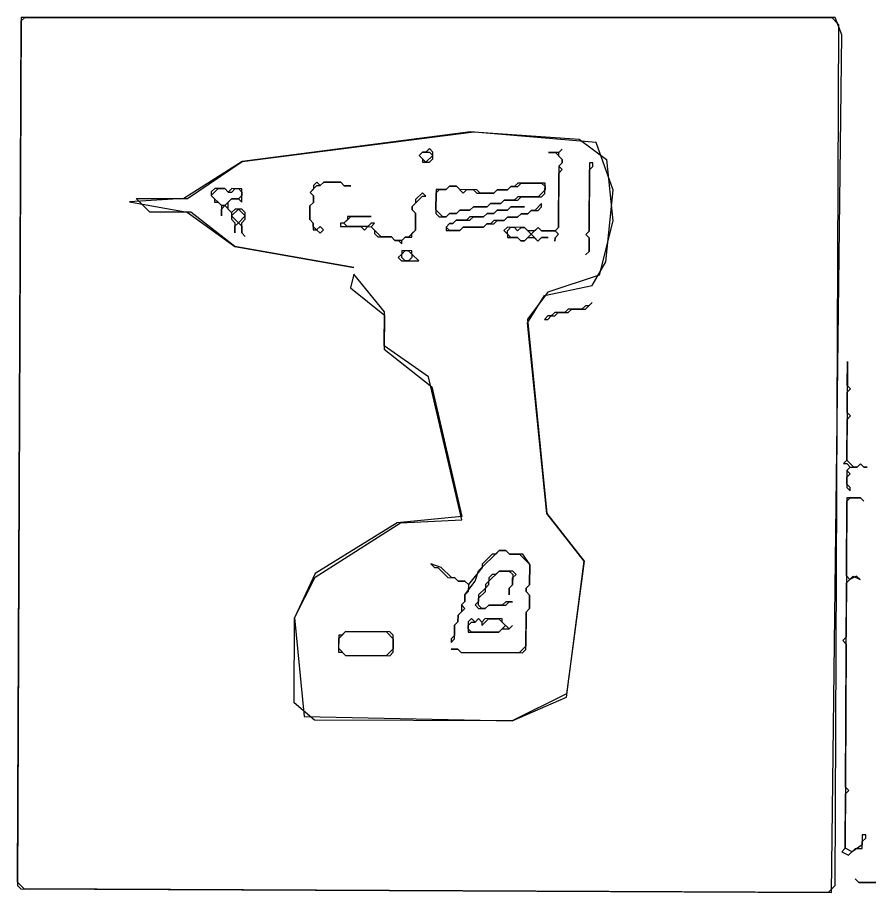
# Model space of a CAD drawing. Header units: inches. Extents: x 0 to 116, y 2 to 63.
# Drawn here: x 29.6 to 44.71, y 18.78 to 34.31 of the extents above; entities that cross this region are included whole.
import ezdxf

# ---------------------------------------------------------------- set-up
doc = ezdxf.new("R2010")
doc.units = ezdxf.units.IN

msp = doc.modelspace()

# ---------------------------------------------------------------- linework, layer by layer
for points in [[(29.66352, 34.30999), (29.59632, 18.90813), (29.65645, 18.84747), (44.03152, 18.78475), (44.21873, 34.00488), (44.09925, 34.3074)], [(29.66352, 34.30999), (29.59632, 18.90813), (29.65645, 18.84747), (44.03152, 18.78475), (44.21873, 34.00488), (44.09925, 34.3074)], [(29.72392, 34.30972), (44.03885, 34.30766), (44.15912, 34.18634), (44.09244, 18.90528), (43.97112, 18.78501), (29.71685, 18.84721), (29.59658, 18.96853), (29.66326, 34.24959)], [(39.86154, 32.09107), (37.62755, 32.28202), (33.57842, 31.75608), (32.54873, 31.09617), (31.58207, 31.03998), (32.60807, 30.85431), (33.45103, 30.24662), (35.56343, 29.875), (33.45103, 30.24662), (32.66847, 30.85404), (31.94368, 30.85721), (31.70313, 31.09986), (32.60913, 31.0959), (33.57842, 31.75608), (37.68795, 32.28175), (39.5598, 32.15279), (40.04142, 31.78828), (40.15747, 30.70056), (39.91166, 29.73523), (39.00435, 29.43718), (38.63984, 28.95557), (38.98722, 25.51122), (39.64792, 24.66273), (39.33565, 22.30847), (38.36715, 21.82949), (34.86398, 21.84478), (34.5029, 22.14836), (34.50949, 23.65834), (34.87505, 24.38155), (36.38925, 25.34136), (37.47671, 25.39701), (36.88378, 27.93642), (36.10096, 28.48344), (36.1036, 29.08744), (35.5629, 29.7542), (35.50145, 29.51287), (36.10333, 29.02704), (36.1007, 28.42304), (36.94339, 27.75496), (37.47697, 25.45741), (36.32885, 25.34162), (34.87531, 24.44195), (34.50949, 23.65834), (34.68305, 21.90597), (38.36715, 21.82949), (39.33538, 22.24807), (39.64792, 24.66273), (38.98722, 25.51122), (38.63958, 28.89517), (38.94369, 29.37705), (39.79007, 29.55456), (40.03351, 29.9763), (40.15984, 31.24416)], [(36.90144, 31.98318), (36.84078, 31.92305), (36.78038, 31.92331), (36.71971, 31.86318), (36.77985, 31.80251), (36.77959, 31.74211), (36.90038, 31.74159), (36.96105, 31.80172), (36.96157, 31.92252)], [(36.71971, 31.86318), (36.78038, 31.92331), (36.90117, 31.92278), (36.96131, 31.86212), (36.83998, 31.74185)], [(39.25702, 31.97291), (39.19635, 31.91277), (39.01515, 31.91356), (39.13595, 31.91303), (39.25623, 31.79171), (39.25596, 31.73131), (39.1953, 31.67117), (39.19055, 30.58398), (39.12989, 30.52385), (38.88829, 30.5249), (38.82816, 30.58556), (38.7675, 30.52543), (38.6467, 30.52595), (38.58656, 30.58662), (38.28456, 30.58794), (38.2239, 30.5278), (38.28404, 30.46714), (38.28377, 30.40674), (38.46497, 30.40595), (38.52511, 30.34528), (38.58551, 30.34502), (38.64617, 30.40516), (38.76697, 30.40463), (38.8271, 30.34397), (38.88777, 30.4041), (39.00857, 30.40357), (38.88777, 30.4041), (38.8271, 30.34397), (38.70683, 30.46529), (38.82816, 30.58556), (38.88829, 30.5249), (39.12989, 30.52385), (39.19003, 30.46318), (39.12936, 30.40305), (39.1291, 30.34265), (39.12936, 30.40305), (39.19003, 30.46318), (39.12989, 30.52385), (39.19055, 30.58398), (39.19477, 31.55037), (39.25543, 31.61051), (39.1953, 31.67117), (39.25596, 31.73131), (39.25623, 31.79171), (39.19609, 31.85237), (39.19635, 31.91277)], [(39.79956, 31.72894), (39.73916, 31.7292), (39.73389, 30.52121), (39.67322, 30.46108), (39.73336, 30.40041), (39.7323, 30.15881), (39.67164, 30.09868), (39.7323, 30.15881), (39.73336, 30.40041), (39.67322, 30.46108), (39.73389, 30.52121), (39.73863, 31.6084), (39.79929, 31.66854)], [(35.50935, 31.32485), (35.38855, 31.32538), (35.32842, 31.38604), (35.02642, 31.38736), (34.96576, 31.32722), (34.90562, 31.38789), (34.84496, 31.32775), (34.8447, 31.26735), (34.78403, 31.20722), (34.84417, 31.14655), (34.84364, 31.02575), (34.78298, 30.96562), (34.78192, 30.72402), (34.84206, 30.66336), (34.84153, 30.54256), (34.90193, 30.54229), (34.96207, 30.48163), (35.02273, 30.54177), (34.9626, 30.60243), (34.90193, 30.54229), (34.8418, 30.60296), (34.84206, 30.66336), (34.78192, 30.72402), (34.78298, 30.96562), (34.84364, 31.02575), (34.84417, 31.14655), (34.78403, 31.20722), (34.90536, 31.32749), (34.96576, 31.32722), (35.02642, 31.38736), (35.32842, 31.38604), (35.38855, 31.32538)], [(38.95238, 31.37023), (38.46919, 31.37234), (38.40852, 31.3122), (38.34813, 31.31246), (38.28746, 31.25233), (38.10626, 31.25312), (38.0456, 31.19298), (37.804, 31.19404), (37.74387, 31.2547), (37.44187, 31.25602), (37.38173, 31.31668), (37.26094, 31.31721), (37.20027, 31.25707), (37.01907, 31.25786), (37.01723, 30.83507), (37.07737, 30.7744), (37.19816, 30.77388), (37.25883, 30.83401), (37.37963, 30.83349), (37.44029, 30.89362), (37.62149, 30.89283), (37.68215, 30.95297), (37.92375, 30.95191), (37.98441, 31.01205), (38.16561, 31.01126), (38.22627, 31.07139), (38.46787, 31.07034), (38.52853, 31.13048), (38.89093, 31.12889), (38.95159, 31.18903)], [(38.95212, 31.30983), (38.95186, 31.24943), (38.83053, 31.12916), (38.46813, 31.13074), (38.40747, 31.0706), (38.22627, 31.07139), (38.16561, 31.01126), (37.98441, 31.01205), (37.92375, 30.95191), (37.68215, 30.95297), (37.62149, 30.89283), (37.44029, 30.89362), (37.37963, 30.83349), (37.25883, 30.83401), (37.19816, 30.77388), (37.13776, 30.77414), (37.01749, 30.89547), (37.01881, 31.19746), (37.07947, 31.2576), (37.20027, 31.25707), (37.26094, 31.31721), (37.38173, 31.31668), (37.50201, 31.19536), (37.56267, 31.25549), (37.68347, 31.25496), (37.7436, 31.1943), (38.0456, 31.19298), (38.10626, 31.25312), (38.28746, 31.25233), (38.34813, 31.31246), (38.46892, 31.31194), (38.52959, 31.37207), (38.89198, 31.37049)], [(33.09311, 31.27499), (33.03245, 31.21486), (33.03219, 31.15446), (33.09232, 31.0938), (33.09206, 31.0334), (33.15246, 31.03313), (33.21259, 30.97247), (33.2118, 30.79127), (33.21233, 30.91207), (33.27299, 30.97221), (33.39326, 30.85088), (33.39274, 30.73008), (33.45287, 30.66942), (33.45208, 30.48822), (33.45261, 30.60902), (33.51327, 30.66915), (33.57341, 30.60849), (33.57288, 30.48769), (33.63302, 30.42703), (33.57288, 30.48769), (33.57367, 30.66889), (33.63433, 30.72903), (33.63486, 30.84983), (33.57473, 30.91049), (33.45393, 30.91102), (33.39326, 30.85088), (33.33313, 30.91154), (33.33366, 31.03234), (33.39432, 31.09248), (33.51512, 31.09195), (33.57525, 31.03129), (33.57631, 31.27289), (33.39511, 31.27368), (33.33445, 31.21354), (33.27431, 31.2742)], [(33.03219, 31.15446), (33.15351, 31.27473), (33.27431, 31.2742), (33.33445, 31.21354), (33.39485, 31.21328), (33.45551, 31.27341), (33.51591, 31.27315), (33.57604, 31.21249), (33.57578, 31.15209), (33.51512, 31.09195), (33.39432, 31.09248), (33.27299, 30.97221), (33.21259, 30.97247)], [(36.83735, 31.13786), (36.77721, 31.19852), (36.65589, 31.07825), (36.65562, 31.01785), (36.59496, 30.95771), (36.5947, 30.89731), (36.65483, 30.83665), (36.65352, 30.53465), (36.53219, 30.41438), (36.47179, 30.41464), (36.41113, 30.35451), (36.29033, 30.35503), (36.23019, 30.4157), (36.04899, 30.41649), (35.86859, 30.59848), (35.92925, 30.65861), (35.86885, 30.65888), (35.80819, 30.59874), (35.44579, 30.60032), (35.38565, 30.66098), (35.50698, 30.78126), (35.86938, 30.77968), (35.44658, 30.78152), (35.44632, 30.72112), (35.38565, 30.66098), (35.32526, 30.66125), (35.32499, 30.60085), (35.68739, 30.59927), (35.74752, 30.5386), (35.80819, 30.59874), (35.86859, 30.59848), (35.92872, 30.53781), (35.92846, 30.47741), (35.98859, 30.41675), (36.23019, 30.4157), (36.29033, 30.35503), (36.35073, 30.35477), (36.41086, 30.29411), (36.41113, 30.35451), (36.47179, 30.41464), (36.59259, 30.41412), (36.59285, 30.47452), (36.65352, 30.53465), (36.65483, 30.83665), (36.5947, 30.89731), (36.59496, 30.95771), (36.77695, 31.13812)], [(33.51433, 30.91075), (33.6346, 30.78943), (33.51327, 30.66915), (33.393, 30.79048)], [(38.8904, 31.0081), (38.76908, 30.88782), (38.70868, 30.88809), (38.64801, 30.82795), (38.52722, 30.82848), (38.46655, 30.76834), (38.28535, 30.76913), (38.22469, 30.709), (38.04349, 30.70979), (37.98283, 30.64965), (37.92243, 30.64992), (37.86177, 30.58978), (37.49937, 30.59136), (37.43871, 30.53123), (37.25751, 30.53202), (37.19737, 30.59268), (37.25804, 30.65282), (37.31844, 30.65255), (37.3791, 30.71269), (37.6207, 30.71163), (37.68136, 30.77177), (37.86256, 30.77098), (37.92322, 30.83111), (38.04402, 30.83059), (38.10468, 30.89072), (38.28588, 30.88993), (38.34654, 30.95007), (38.58814, 30.94901), (38.34654, 30.95007), (38.28588, 30.88993), (38.10468, 30.89072), (38.04402, 30.83059), (37.92322, 30.83111), (37.86256, 30.77098), (37.62096, 30.77203), (37.5603, 30.7119), (37.3791, 30.71269), (37.31844, 30.65255), (37.25804, 30.65282), (37.19737, 30.59268), (37.19711, 30.53228), (37.43871, 30.53123), (37.49937, 30.59136), (37.86177, 30.58978), (37.92243, 30.64992), (38.04323, 30.64939), (38.10389, 30.70952), (38.22469, 30.709), (38.28535, 30.76913), (38.46655, 30.76834), (38.52722, 30.82848), (38.64801, 30.82795), (38.70868, 30.88809), (38.82948, 30.88756), (38.89014, 30.9477)], [(34.90193, 30.54229), (34.9626, 30.60243), (35.02273, 30.54177), (34.96207, 30.48163)], [(38.2843, 30.52754), (38.34496, 30.58767), (38.40536, 30.58741), (38.4655, 30.52675), (38.52616, 30.58688), (38.58656, 30.58662), (38.70683, 30.46529), (38.58551, 30.34502), (38.52511, 30.34528), (38.46497, 30.40595), (38.34417, 30.40647), (38.28404, 30.46714)], [(36.34941, 30.05277), (36.40955, 29.99211), (36.71154, 29.99079), (36.59127, 30.11212), (36.59153, 30.17252), (36.41034, 30.17331), (36.41007, 30.11291)], [(36.41007, 30.11291), (36.47074, 30.17305), (36.53114, 30.17278), (36.59127, 30.11212), (36.59101, 30.05172), (36.53034, 29.99158), (36.46995, 29.99185), (36.40981, 30.05251)], [(39.78875, 29.25256), (39.72809, 29.19242), (39.66769, 29.19269), (39.60703, 29.13255), (39.36543, 29.13361), (39.30477, 29.07347), (39.12357, 29.07426), (39.0629, 29.01412), (39.0025, 29.01439), (38.94184, 28.95425), (39.00224, 28.95399), (39.0629, 29.01412), (39.1233, 29.01386), (39.18397, 29.074), (39.36516, 29.07321), (39.42583, 29.13334), (39.66743, 29.13229)], [(44.31423, 28.206), (44.30658, 26.45442), (44.24592, 26.39428), (44.30632, 26.39402), (44.36646, 26.33336), (44.30579, 26.27322), (44.30448, 25.97122), (44.36461, 25.91056), (44.36488, 25.97096), (44.30474, 26.03162), (44.30527, 26.15242), (44.36593, 26.21256), (44.30579, 26.27322), (44.36646, 26.33336), (44.48726, 26.33283), (44.54792, 26.39297), (44.60805, 26.3323), (44.66845, 26.33204), (44.60805, 26.3323), (44.54792, 26.39297), (44.48726, 26.33283), (44.42686, 26.33309), (44.30658, 26.45442), (44.30975, 27.17921), (44.37041, 27.23935), (44.31027, 27.30001), (44.31186, 27.66241), (44.37252, 27.72254), (44.31238, 27.78321)], [(44.31423, 28.206), (44.30658, 26.45442), (44.24592, 26.39428), (44.30632, 26.39402), (44.36646, 26.33336), (44.30579, 26.27322), (44.30448, 25.97122), (44.36461, 25.91056), (44.36488, 25.97096), (44.30474, 26.03162), (44.30527, 26.15242), (44.36593, 26.21256), (44.30579, 26.27322), (44.36646, 26.33336), (44.48726, 26.33283), (44.54792, 26.39297), (44.60805, 26.3323), (44.66845, 26.33204), (44.60805, 26.3323), (44.54792, 26.39297), (44.48726, 26.33283), (44.42686, 26.33309), (44.30658, 26.45442), (44.30975, 27.17921), (44.37041, 27.23935), (44.31027, 27.30001), (44.31186, 27.66241), (44.37252, 27.72254), (44.31238, 27.78321)], [(44.54528, 25.78897), (44.60542, 25.72831), (44.54528, 25.78897), (44.30369, 25.79003), (44.29288, 23.31365), (44.23222, 23.25351), (44.29235, 23.19285), (44.27654, 19.56889), (44.21588, 19.50875), (44.33641, 19.44782), (44.45774, 19.5681), (44.57854, 19.56757), (44.57907, 19.68837), (44.63973, 19.7485), (44.63999, 19.8089), (44.57959, 19.80917), (44.5788, 19.62797), (44.39708, 19.50796), (44.27654, 19.56889), (44.28076, 20.53528), (44.34142, 20.59541), (44.28128, 20.65608), (44.2971, 24.28004), (44.41842, 24.40031), (44.53896, 24.33939), (44.47882, 24.40005), (44.35776, 24.34018), (44.29762, 24.40084), (44.30342, 25.72963), (44.36409, 25.78976)], [(44.54528, 25.78897), (44.60542, 25.72831), (44.54528, 25.78897), (44.30369, 25.79003), (44.29288, 23.31365), (44.23222, 23.25351), (44.29235, 23.19285), (44.27654, 19.56889), (44.21588, 19.50875), (44.33641, 19.44782), (44.45774, 19.5681), (44.57854, 19.56757), (44.57907, 19.68837), (44.63973, 19.7485), (44.63999, 19.8089), (44.57959, 19.80917), (44.5788, 19.62797), (44.39708, 19.50796), (44.27654, 19.56889), (44.28076, 20.53528), (44.34142, 20.59541), (44.28128, 20.65608), (44.2971, 24.28004), (44.41842, 24.40031), (44.53896, 24.33939), (44.47882, 24.40005), (44.35776, 24.34018), (44.29762, 24.40084), (44.30342, 25.72963), (44.36409, 25.78976)], [(38.56126, 24.78827), (38.31966, 24.78933), (38.25953, 24.84999), (38.13873, 24.85052), (38.07806, 24.79038), (38.01767, 24.79064), (37.83568, 24.61024), (37.83541, 24.54984), (37.5925, 24.24889), (37.53236, 24.30956), (37.41156, 24.31008), (37.35143, 24.37075), (37.29103, 24.37101), (37.11062, 24.553), (36.92969, 24.61419), (36.98982, 24.55353), (37.05022, 24.55326), (37.23063, 24.37127), (37.35143, 24.37075), (37.41156, 24.31008), (37.53236, 24.30956), (37.5925, 24.24889), (37.59197, 24.1281), (37.53131, 24.06796), (37.53078, 23.94716), (37.47012, 23.88703), (37.46959, 23.76623), (37.40893, 23.70609), (37.4084, 23.58529), (37.34774, 23.52516), (37.34695, 23.34396), (37.28628, 23.28382), (37.28602, 23.22342), (37.34668, 23.28356), (37.34774, 23.52516), (37.4084, 23.58529), (37.40893, 23.70609), (37.53025, 23.82636), (37.47012, 23.88703), (37.53078, 23.94716), (37.53131, 24.06796), (37.71356, 24.30877), (37.77475, 24.4897), (38.13873, 24.85052), (38.25953, 24.84999), (38.31966, 24.78933), (38.50086, 24.78854), (38.68127, 24.60655), (38.67969, 24.24415), (38.61902, 24.18402), (38.61876, 24.12362), (38.6789, 24.06295), (38.67784, 23.82136), (38.61718, 23.76122), (38.61454, 23.15722), (38.49322, 23.03695), (37.46643, 23.04143), (37.40629, 23.1021), (37.28549, 23.10262), (37.40629, 23.1021), (37.46643, 23.04143), (38.55362, 23.03669), (38.61428, 23.09683), (38.61718, 23.76122), (38.67784, 23.82136), (38.6789, 24.06295), (38.61876, 24.12362), (38.61902, 24.18402), (38.67969, 24.24415), (38.68127, 24.60655)], [(38.43888, 24.4264), (38.37874, 24.48707), (38.13715, 24.48812), (38.07648, 24.42798), (38.01608, 24.42825), (37.95542, 24.36811), (37.95516, 24.30771), (37.89449, 24.24758), (37.89423, 24.18718), (37.77291, 24.06691), (37.77238, 23.94611), (37.71172, 23.88597), (37.77185, 23.82531), (37.89265, 23.82478), (37.95331, 23.88492), (38.25531, 23.8836), (38.31597, 23.94374), (38.37637, 23.94347), (38.25557, 23.944), (38.19491, 23.88386), (37.95331, 23.88492), (37.89265, 23.82478), (37.83225, 23.82504), (37.77211, 23.88571), (37.77264, 24.00651), (37.89397, 24.12678), (37.89423, 24.18718), (37.95489, 24.24731), (37.95516, 24.30771), (38.13715, 24.48812), (38.31834, 24.48733), (38.37848, 24.42667), (38.37769, 24.24547), (38.31703, 24.18533), (38.3165, 24.06453), (38.31703, 24.18533), (38.37769, 24.24547), (38.37822, 24.36627)], [(37.58881, 23.4033), (38.1324, 23.40093), (38.19307, 23.46107), (38.31386, 23.46054), (38.37453, 23.52068), (38.31386, 23.46054), (38.19359, 23.58187), (38.19386, 23.64227), (37.89186, 23.64358), (37.8312, 23.58345), (37.77106, 23.64411), (37.7104, 23.58397), (37.65026, 23.64464), (37.5896, 23.5845)], [(37.58907, 23.4637), (37.58934, 23.5241), (37.65, 23.58424), (37.7104, 23.58397), (37.77106, 23.64411), (37.8312, 23.58345), (37.83093, 23.52305), (37.95226, 23.64332), (38.13346, 23.64253), (38.25373, 23.5212), (38.1324, 23.40093), (37.64921, 23.40304)], [(35.29337, 23.35292), (35.29205, 23.05092), (35.35245, 23.05066), (35.41258, 22.98999), (36.19778, 22.98657), (36.25844, 23.0467), (36.25976, 23.3487), (36.19962, 23.40936), (35.41443, 23.41279), (35.35377, 23.35265)], [(35.2931, 23.29252), (35.41443, 23.41279), (36.13922, 23.40963), (36.25949, 23.2883), (36.2587, 23.1071), (36.13738, 22.98683), (35.41258, 22.98999), (35.29231, 23.11132)]]:
    msp.add_lwpolyline(points, close=True)
msp.add_lwpolyline([(45.3611, 18.96015), (44.5155, 18.96384), (44.45537, 19.0245), (44.5155, 18.96384), (45.3611, 18.96015)])
msp.add_lwpolyline([(45.3611, 18.96015), (44.5155, 18.96384), (44.45537, 19.0245), (44.5155, 18.96384), (45.3611, 18.96015)])

doc.saveas('drawing.dxf')
